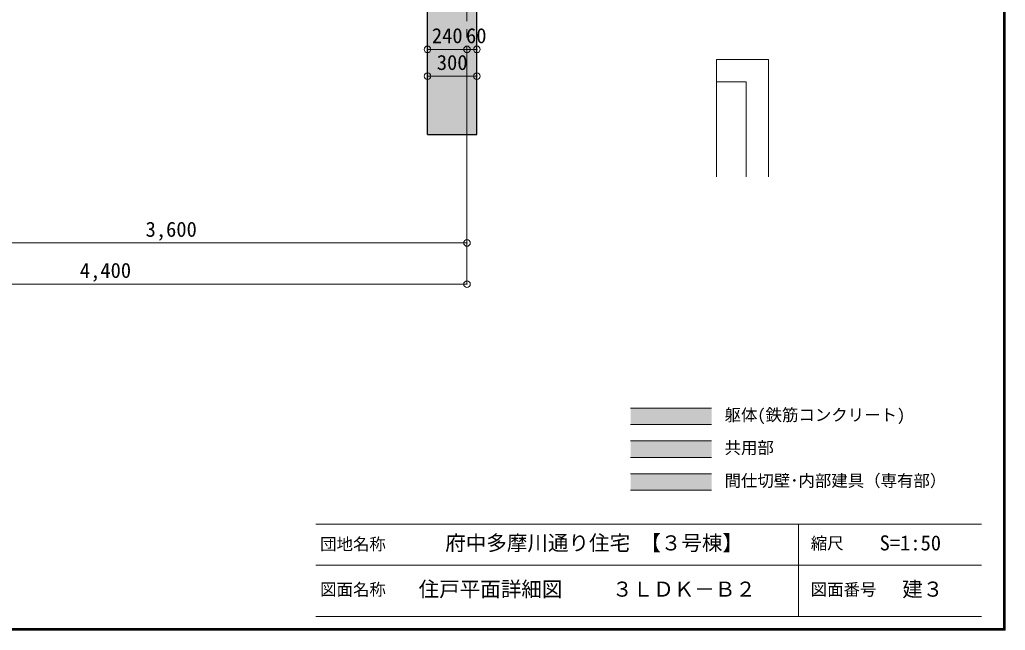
# Model space of a CAD drawing. Units: millimetres at full size, sheet at 1:50. Extents: x -9674 to 9699, y -6794 to 6791.
# Drawn here: x 3700 to 9699, y -6794 to -3080 of the extents above; entities that cross this region are included whole.
import ezdxf
from ezdxf.enums import TextEntityAlignment as Align

# ---------------------------------------------------------------- set-up
doc = ezdxf.new("R2010")
doc.units = ezdxf.units.MM
doc.header["$LTSCALE"] = 50
doc.header["$PDMODE"] = 32
doc.header["$PDSIZE"] = 40
doc.linetypes.add('CHAIN2', pattern=[12, 9, -1, 1, -1])
for name, color, linetype, lineweight in [('0-0_図面枠', 7, 'Continuous', 9), ('0-1_タイトル', 7, 'Continuous', 9), ('1-0_芯', 7, 'CHAIN2', 9), ('1-1_躯体', 2, 'Continuous', 25), ('1-B_寸法', 7, 'Continuous', 9)]:
    doc.layers.add(name, color=color, linetype=linetype, lineweight=lineweight)
doc.layers.add('4-0', color=1, linetype='Continuous')
doc.styles.add('ＭＳ ゴシック', font='')
doc.styles.get('ＭＳ ゴシック').set_extended_font_data('MS Gothic')

msp = doc.modelspace()

# ---------------------------------------------------------------- linework, layer by layer
at = {"layer": '0-0_図面枠'}
for p, q in [((9688.35, -6783.35), (9688.35, 6780.85)), ((9690.11, -6785.11), (9690.11, 6782.61)), ((9691.87, -6786.88), (9691.87, 6784.38)), ((9693.64, 6786.14), (9693.64, -6788.64)), ((9695.4, -6790.4), (9695.4, 6787.9)), ((9697.16, -6792.16), (9697.16, 6789.66)), ((-9673.92, -6793.93), (9698.92, -6793.93)), ((-9672.16, -6792.16), (9697.16, -6792.16)), ((-9670.4, -6790.4), (9695.4, -6790.4)), ((9693.64, -6788.64), (-9668.64, -6788.64)), ((-9666.87, -6786.88), (9691.87, -6786.88)), ((-9665.11, -6785.11), (9690.11, -6785.11)), ((-9663.35, -6783.35), (9688.35, -6783.35))]:
    msp.add_line(p, q, dxfattribs=at)
msp.add_lwpolyline([(9698.92, -6793.93), (9698.92, 6791.43), (-9673.92, 6791.43)], dxfattribs=at)
at = {"layer": '0-1_タイトル'}
for p, q in [((5503.35, -6148.35), (7653.35, -6148.35)), ((7653.35, -6148.35), (9553.35, -6148.35)), ((8439.55, -6148.35), (8439.55, -6710.85)), ((5503.35, -6398.35), (9553.35, -6398.35)), ((5503.35, -6710.85), (9553.35, -6710.85))]:
    msp.add_line(p, q, dxfattribs=at)
at = {"layer": '1-0_芯'}
msp.add_line((6422.5, -3688.13), (6422.5, 4241.87), dxfattribs=at)
at = {"layer": '1-1_躯体'}
for p, q in [((6482.5, -3778.13), (6482.5, -2058.11)), ((6182.5, -3778.13), (6182.5, -3028.13)), ((6182.5, -3778.13), (6482.5, -3778.13))]:
    msp.add_line(p, q, dxfattribs=at)
at = {"layer": '1-B_寸法'}
for p, q in [((6422.5, -3260.41), (6182.5, -3260.41)), ((6482.5, -3260.41), (6422.5, -3260.41)), ((7941.83, -3323.13), (8256.83, -3323.13)), ((7941.83, -3323.13), (7941.83, -3458.13)), ((8256.83, -4035.67), (8256.83, -3323.13)), ((6182.5, -3423.33), (6482.5, -3423.33)), ((7941.83, -3458.13), (8121.83, -3458.13)), ((7941.83, -3458.13), (7941.83, -4035.67)), ((8121.83, -4035.67), (8121.83, -3458.13)), ((6422.5, -4688.13), (6422.5, -3688.13)), ((2822.5, -4438.13), (6422.5, -4438.13)), ((2022.5, -4688.13), (6422.5, -4688.13)), ((7418.68, -5442.6), (7911.11, -5442.6)), ((7418.68, -5542.6), (7911.11, -5542.6)), ((7418.68, -5642.6), (7911.11, -5642.6)), ((7418.68, -5742.6), (7911.11, -5742.6)), ((7418.68, -5842.6), (7911.11, -5842.6)), ((7418.68, -5942.6), (7911.11, -5942.6))]:
    msp.add_line(p, q, dxfattribs=at)
at = {"layer": '1-B_寸法', "color": 3}
for p in [(6182.5, -3260.41), (6422.5, -3260.41), (6482.5, -3260.41), (6182.5, -3423.33), (6482.5, -3423.33), (6422.5, -4438.13), (6422.5, -4688.13)]:
    msp.add_point(p, dxfattribs=at)
at = {"layer": '1-B_寸法', "color": 1}
msp.add_solid([(7418.68, -5442.6), (7418.68, -5542.6), (7911.11, -5442.6), (7911.11, -5542.6)], dxfattribs=at)
at = {"layer": '1-B_寸法', "color": 2}
msp.add_solid([(7418.68, -5742.6), (7418.68, -5642.6), (7911.11, -5742.6), (7911.11, -5642.6)], dxfattribs=at)
at = {"layer": '1-B_寸法', "color": 4}
msp.add_solid([(7418.68, -5942.6), (7418.68, -5842.6), (7911.11, -5942.6), (7911.11, -5842.6)], dxfattribs=at)
at = {"layer": '4-0'}
msp.add_solid([(6482.5, -3778.13), (6182.5, -3778.13), (6482.5, -3028.13), (6182.5, -3028.13)], dxfattribs=at)

# ---------------------------------------------------------------- texts
at = {"layer": '0-1_タイトル', "style": 'ＭＳ ゴシック'}
for s, height, p in [('団地名称', 73.31, (5528.35, -6328.57)), ('府中多摩川通り住宅 【３号棟】', 91.64, (6290.2, -6335.85)), ('縮尺', 73.31, (8514.55, -6323.35)), ('S=1:50', 91.64, (8933.95, -6335.85)), ('図面名称', 73.31, (5528.35, -6604.6)), ('住戸平面詳細図', 91.64, (6128.35, -6617.1)), ('３ＬＤＫ－Ｂ２', 91.64, (7305.86, -6617.1)), ('図面番号', 73.31, (8514.55, -6604.6)), ('建３', 91.64, (9071.45, -6617.1))]:
    msp.add_text(s, height=height, dxfattribs=at).set_placement(p, align=Align.BOTTOM_LEFT)
at = {"layer": '1-B_寸法', "style": 'ＭＳ ゴシック'}
for s, height, p in [('240', 91.64, (6208.75, -3250.41)), ('60', 91.64, (6416.57, -3250.41)), ('300', 91.64, (6238.75, -3413.33)), ('3,600', 91.64, (4466.25, -4428.13)), ('4,400', 91.64, (4066.25, -4678.13)), ('躯体(鉄筋コンクリート)', 73.31, (7990.07, -5542.6)), ('共用部', 73.31, (7990.07, -5742.6)), ('間仕切壁･内部建具（専有部）', 73.31, (7990.07, -5942.6))]:
    msp.add_text(s, height=height, dxfattribs=at).set_placement(p, align=Align.BOTTOM_LEFT)

doc.saveas('drawing.dxf')
